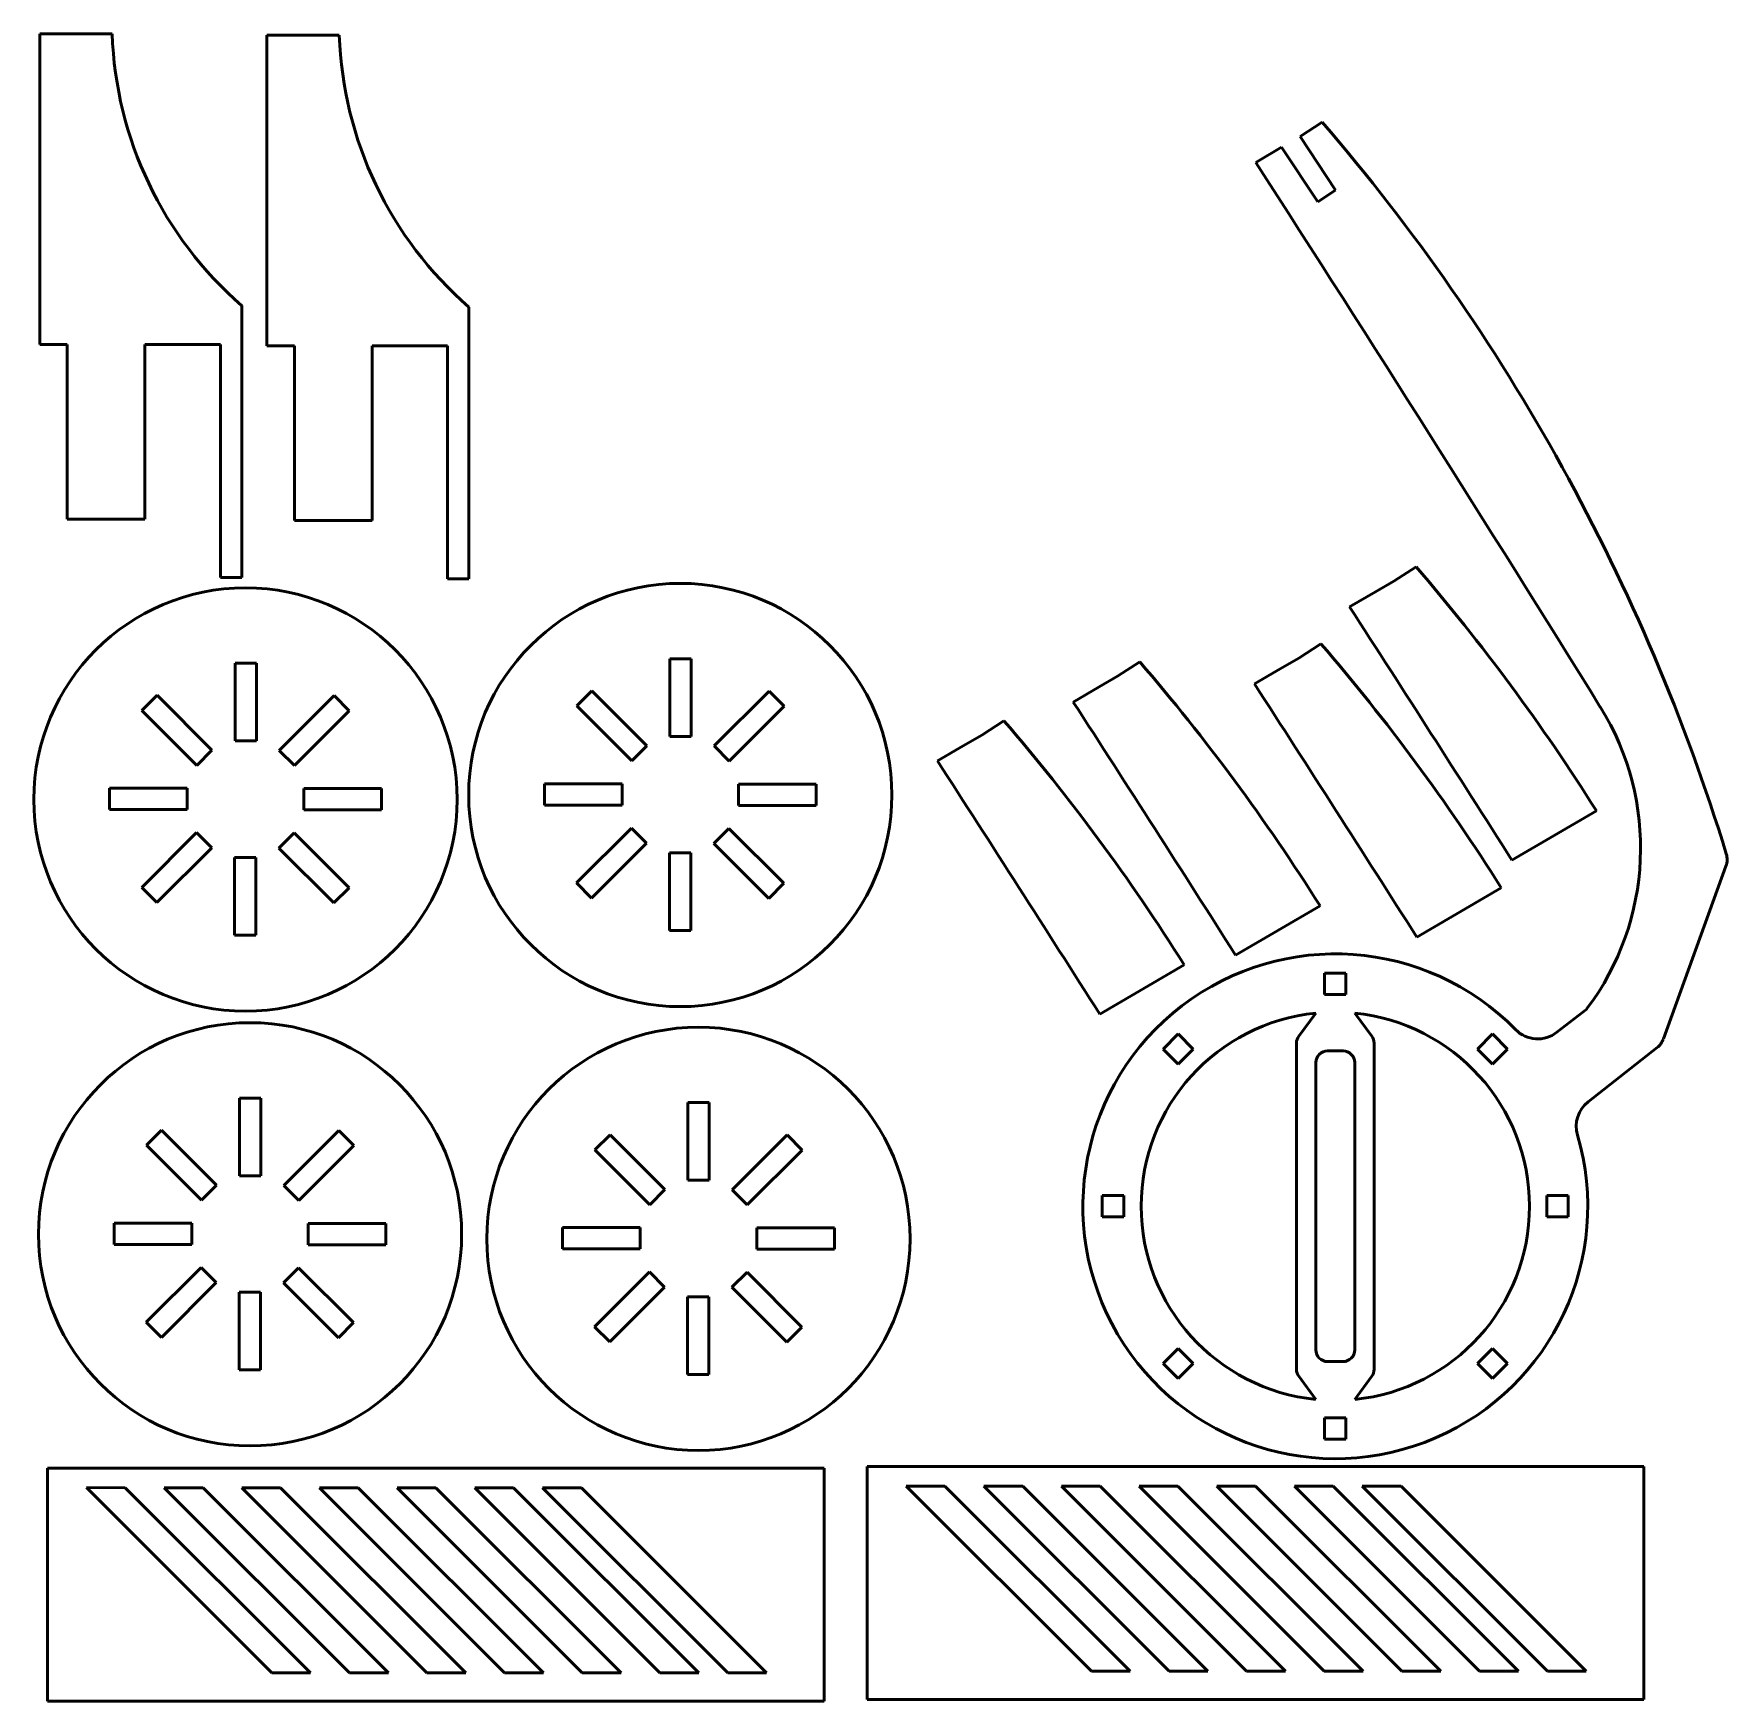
# Model space of a CAD drawing. Header units: millimetres. Extents: x 6 to 442, y 5 to 435.
import ezdxf

# ---------------------------------------------------------------- set-up
doc = ezdxf.new("R2010")
doc.units = ezdxf.units.MM
doc.layers.add('Visible (ANSI)', color=7, linetype='Continuous', lineweight=50)

msp = doc.modelspace()

# ---------------------------------------------------------------- linework, layer by layer
at = {"layer": 'Visible (ANSI)'}
for p, q in [((7.44, 434.79), (7.44, 354.79)), ((26.06, 434.79), (7.44, 434.79)), ((65.92, 434.43), (65.92, 354.43)), ((84.55, 434.43), (65.92, 434.43)), ((337.69, 412.02), (331.97, 408.34)), ((327.2, 405.57), (320.56, 401.69)), ((336.53, 391.51), (327.2, 405.57)), ((331.97, 408.34), (341.11, 394.55)), ((341.11, 394.55), (336.53, 391.51)), ((59.44, 294.79), (59.44, 364.79)), ((117.92, 294.43), (117.92, 364.43)), ((7.44, 354.79), (14.51, 354.79)), ((14.51, 354.79), (14.51, 309.79)), ((34.51, 354.79), (53.94, 354.79)), ((34.51, 309.79), (34.51, 354.79)), ((53.94, 354.79), (53.94, 294.79)), ((65.92, 354.43), (72.99, 354.43)), ((72.99, 354.43), (72.99, 309.43)), ((92.99, 354.43), (112.42, 354.43)), ((92.99, 309.43), (92.99, 354.43)), ((112.42, 354.43), (112.42, 294.43)), ((14.51, 309.79), (34.51, 309.79)), ((72.99, 309.43), (92.99, 309.43)), ((361.85, 297.54), (356.13, 293.86)), ((53.94, 294.79), (59.44, 294.79)), ((112.42, 294.43), (117.92, 294.43)), ((356.13, 293.86), (351.37, 291.09)), ((351.37, 291.09), (344.73, 287.21)), ((337.36, 277.71), (331.63, 274.03)), ((57.69, 272.7), (63.19, 272.7)), ((57.69, 252.7), (57.69, 272.7)), ((63.19, 272.7), (63.19, 252.7)), ((169.67, 273.86), (175.17, 273.86)), ((169.67, 253.86), (169.67, 273.86)), ((175.17, 273.86), (175.17, 253.86)), ((290.7, 273.04), (284.97, 269.36)), ((326.87, 271.26), (320.23, 267.38)), ((331.63, 274.03), (326.87, 271.26)), ((280.21, 266.59), (273.57, 262.71)), ((284.97, 269.36), (280.21, 266.59)), ((33.73, 260.54), (37.62, 264.43)), ((37.62, 264.43), (51.76, 250.28)), ((69.09, 250.21), (83.23, 264.36)), ((83.23, 264.36), (87.12, 260.47)), ((145.71, 261.7), (149.6, 265.59)), ((159.85, 247.56), (145.71, 261.7)), ((149.6, 265.59), (163.74, 251.45)), ((181.07, 251.38), (195.21, 265.52)), ((195.21, 265.52), (199.1, 261.63)), ((47.88, 246.4), (33.73, 260.54)), ((87.12, 260.47), (72.98, 246.32)), ((199.1, 261.63), (184.96, 247.49)), ((255.7, 257.88), (249.98, 254.2)), ((175.17, 253.86), (169.67, 253.86)), ((249.98, 254.2), (245.22, 251.43)), ((51.76, 250.28), (47.88, 246.4)), ((63.19, 252.7), (57.69, 252.7)), ((72.98, 246.32), (69.09, 250.21)), ((163.74, 251.45), (159.85, 247.56)), ((184.96, 247.49), (181.07, 251.38)), ((245.22, 251.43), (238.58, 247.55)), ((25.39, 235), (25.39, 240.5)), ((25.39, 240.5), (45.39, 240.5)), ((45.39, 240.5), (45.39, 235)), ((75.39, 234.9), (75.39, 240.4)), ((75.39, 240.4), (95.39, 240.4)), ((95.39, 240.4), (95.39, 234.9)), ((137.37, 236.16), (137.37, 241.66)), ((137.37, 241.66), (157.37, 241.66)), ((157.37, 241.66), (157.37, 236.16)), ((187.37, 236.06), (187.37, 241.56)), ((187.37, 241.56), (207.37, 241.56)), ((207.37, 241.56), (207.37, 236.06)), ((157.37, 236.16), (137.37, 236.16)), ((207.37, 236.06), (187.37, 236.06)), ((45.39, 235), (25.39, 235)), ((95.39, 234.9), (75.39, 234.9)), ((386.53, 221.98), (408.28, 234.68)), ((33.66, 214.93), (47.8, 229.07)), ((47.8, 229.07), (51.69, 225.18)), ((69.02, 225.11), (72.91, 229)), ((72.91, 229), (87.05, 214.86)), ((145.64, 216.1), (159.78, 230.24)), ((159.78, 230.24), (163.67, 226.35)), ((181, 226.28), (184.89, 230.17)), ((184.89, 230.17), (199.03, 216.02)), ((51.69, 225.18), (37.55, 211.04)), ((57.59, 222.7), (63.09, 222.7)), ((57.59, 202.7), (57.59, 222.7)), ((63.09, 222.7), (63.09, 202.7)), ((83.16, 210.97), (69.02, 225.11)), ((163.67, 226.35), (149.53, 212.21)), ((169.57, 223.86), (175.07, 223.86)), ((169.57, 203.86), (169.57, 223.86)), ((175.07, 223.86), (175.07, 203.86)), ((195.14, 212.14), (181, 226.28)), ((425.54, 175.92), (441.66, 220.44)), ((37.55, 211.04), (33.66, 214.93)), ((87.05, 214.86), (83.16, 210.97)), ((149.53, 212.21), (145.64, 216.1)), ((199.03, 216.02), (195.14, 212.14)), ((362.03, 202.15), (383.78, 214.85)), ((315.37, 197.49), (337.12, 210.19)), ((63.09, 202.7), (57.59, 202.7)), ((175.07, 203.86), (169.57, 203.86)), ((280.38, 182.32), (302.13, 195.03)), ((338.3, 192.84), (343.8, 192.84)), ((338.3, 187.34), (338.3, 192.84)), ((343.8, 192.84), (343.8, 187.34)), ((343.8, 187.34), (338.3, 187.34)), ((405.87, 183.73), (398.12, 177.65)), ((336.05, 182.59), (331.64, 176.64)), ((350.46, 176.64), (346.05, 182.59)), ((296.68, 173.33), (300.57, 177.21)), ((300.57, 177.21), (304.46, 173.33)), ((331.05, 174.85), (331.05, 90.83)), ((351.05, 90.83), (351.05, 174.85)), ((377.64, 173.33), (381.53, 177.21)), ((381.53, 177.21), (385.42, 173.33)), ((300.57, 169.44), (296.68, 173.33)), ((304.46, 173.33), (300.57, 169.44)), ((339.05, 172.84), (343.05, 172.84)), ((381.53, 169.44), (377.64, 173.33)), ((385.42, 173.33), (381.53, 169.44)), ((406.15, 159.73), (423.93, 173.69)), ((336.05, 95.84), (336.05, 169.84)), ((346.05, 169.84), (346.05, 95.84)), ((58.86, 160.72), (64.36, 160.72)), ((58.86, 140.72), (58.86, 160.72)), ((64.36, 160.72), (64.36, 140.72)), ((174.34, 159.55), (179.84, 159.55)), ((174.34, 139.55), (174.34, 159.55)), ((179.84, 159.55), (179.84, 139.55)), ((34.9, 148.56), (38.79, 152.45)), ((49.04, 134.42), (34.9, 148.56)), ((38.79, 152.45), (52.93, 138.3)), ((70.25, 138.23), (84.4, 152.38)), ((88.29, 148.49), (74.14, 134.35)), ((84.4, 152.38), (88.29, 148.49)), ((150.38, 147.39), (154.27, 151.28)), ((154.27, 151.28), (168.41, 137.14)), ((185.73, 137.07), (199.88, 151.21)), ((199.88, 151.21), (203.77, 147.32)), ((164.52, 133.25), (150.38, 147.39)), ((203.77, 147.32), (189.62, 133.18)), ((64.36, 140.72), (58.86, 140.72)), ((179.84, 139.55), (174.34, 139.55)), ((52.93, 138.3), (49.04, 134.42)), ((74.14, 134.35), (70.25, 138.23)), ((168.41, 137.14), (164.52, 133.25)), ((189.62, 133.18), (185.73, 137.07)), ((281.05, 130.09), (281.05, 135.59)), ((281.05, 135.59), (286.55, 135.59)), ((286.55, 135.59), (286.55, 130.09)), ((395.55, 135.59), (401.05, 135.59)), ((395.55, 130.09), (395.55, 135.59)), ((401.05, 135.59), (401.05, 130.09)), ((26.56, 123.02), (26.56, 128.52)), ((26.56, 128.52), (46.56, 128.52)), ((46.56, 128.52), (46.56, 123.02)), ((76.56, 122.92), (76.56, 128.42)), ((76.56, 128.42), (96.56, 128.42)), ((96.56, 128.42), (96.56, 122.92)), ((142.04, 121.85), (142.04, 127.35)), ((142.04, 127.35), (162.04, 127.35)), ((162.04, 127.35), (162.04, 121.85)), ((192.04, 121.75), (192.04, 127.25)), ((192.04, 127.25), (212.04, 127.25)), ((212.04, 127.25), (212.04, 121.75)), ((286.55, 130.09), (281.05, 130.09)), ((401.05, 130.09), (395.55, 130.09)), ((46.56, 123.02), (26.56, 123.02)), ((96.56, 122.92), (76.56, 122.92)), ((162.04, 121.85), (142.04, 121.85)), ((212.04, 121.75), (192.04, 121.75)), ((34.83, 102.95), (48.97, 117.09)), ((48.97, 117.09), (52.86, 113.2)), ((70.18, 113.13), (74.07, 117.02)), ((74.07, 117.02), (88.22, 102.88)), ((150.31, 101.78), (164.45, 115.93)), ((164.45, 115.93), (168.34, 112.04)), ((185.66, 111.97), (189.55, 115.85)), ((189.55, 115.85), (203.69, 101.71)), ((52.86, 113.2), (38.72, 99.06)), ((58.76, 110.72), (64.26, 110.72)), ((58.76, 90.72), (58.76, 110.72)), ((64.26, 110.72), (64.26, 90.72)), ((84.33, 98.99), (70.18, 113.13)), ((168.34, 112.04), (154.2, 97.89)), ((174.24, 109.55), (179.74, 109.55)), ((174.24, 89.55), (174.24, 109.55)), ((179.74, 109.55), (179.74, 89.55)), ((199.81, 97.82), (185.66, 111.97)), ((38.72, 99.06), (34.83, 102.95)), ((88.22, 102.88), (84.33, 98.99)), ((154.2, 97.89), (150.31, 101.78)), ((203.69, 101.71), (199.81, 97.82)), ((296.68, 92.36), (300.57, 96.25)), ((300.57, 96.25), (304.46, 92.36)), ((377.64, 92.36), (381.53, 96.25)), ((381.53, 96.25), (385.42, 92.36)), ((300.57, 88.47), (296.68, 92.36)), ((304.46, 92.36), (300.57, 88.47)), ((343.05, 92.84), (339.05, 92.84)), ((381.53, 88.47), (377.64, 92.36)), ((385.42, 92.36), (381.53, 88.47)), ((64.26, 90.72), (58.76, 90.72)), ((179.74, 89.55), (174.24, 89.55)), ((331.64, 89.05), (336.05, 83.09)), ((346.05, 83.09), (350.46, 89.05)), ((338.3, 78.34), (343.8, 78.34)), ((338.3, 72.84), (338.3, 78.34)), ((343.8, 78.34), (343.8, 72.84)), ((343.8, 72.84), (338.3, 72.84)), ((220.51, 65.8), (220.51, 5.8)), ((420.51, 65.8), (220.51, 65.8)), ((420.51, 5.8), (420.51, 65.8)), ((9.43, 65.39), (9.43, 5.39)), ((209.43, 65.39), (9.43, 65.39)), ((209.43, 5.39), (209.43, 65.39)), ((67.16, 12.66), (19.44, 60.37)), ((19.44, 60.37), (29.44, 60.36)), ((29.44, 60.36), (77.16, 12.66)), ((87.16, 12.66), (39.44, 60.36)), ((39.44, 60.36), (49.47, 60.36)), ((49.47, 60.36), (97.18, 12.66)), ((59.43, 60.36), (69.43, 60.36)), ((107.13, 12.66), (59.43, 60.36)), ((69.43, 60.36), (117.13, 12.66)), ((79.43, 60.36), (89.43, 60.36)), ((127.13, 12.66), (79.43, 60.36)), ((89.43, 60.36), (137.13, 12.66)), ((99.43, 60.36), (109.43, 60.36)), ((147.13, 12.66), (99.43, 60.36)), ((109.43, 60.36), (157.13, 12.66)), ((119.43, 60.36), (129.43, 60.36)), ((167.13, 12.66), (119.43, 60.36)), ((129.43, 60.36), (177.13, 12.66)), ((136.89, 60.36), (146.89, 60.36)), ((184.58, 12.66), (136.89, 60.36)), ((146.89, 60.36), (194.58, 12.66)), ((278.23, 13.08), (230.52, 60.78)), ((230.52, 60.78), (240.52, 60.78)), ((240.52, 60.78), (288.23, 13.08)), ((298.23, 13.08), (250.52, 60.78)), ((250.52, 60.78), (260.54, 60.77)), ((260.54, 60.77), (308.26, 13.08)), ((270.51, 60.78), (280.51, 60.78)), ((318.21, 13.08), (270.51, 60.78)), ((280.51, 60.78), (328.21, 13.08)), ((290.51, 60.78), (300.51, 60.78)), ((338.21, 13.08), (290.51, 60.78)), ((300.51, 60.78), (348.21, 13.08)), ((310.51, 60.78), (320.51, 60.78)), ((358.21, 13.08), (310.51, 60.78)), ((320.51, 60.78), (368.21, 13.08)), ((330.51, 60.78), (340.51, 60.78)), ((378.21, 13.08), (330.51, 60.78)), ((340.51, 60.78), (388.21, 13.08)), ((347.97, 60.78), (357.97, 60.78)), ((395.66, 13.08), (347.97, 60.78)), ((357.97, 60.78), (405.66, 13.08)), ((77.16, 12.66), (67.16, 12.66)), ((97.18, 12.66), (87.16, 12.66)), ((117.13, 12.66), (107.13, 12.66)), ((137.13, 12.66), (127.13, 12.66)), ((157.13, 12.66), (147.13, 12.66)), ((177.13, 12.66), (167.13, 12.66)), ((194.58, 12.66), (184.58, 12.66)), ((288.23, 13.08), (278.23, 13.08)), ((308.26, 13.08), (298.23, 13.08)), ((328.21, 13.08), (318.21, 13.08)), ((348.21, 13.08), (338.21, 13.08)), ((368.21, 13.08), (358.21, 13.08)), ((388.21, 13.08), (378.21, 13.08)), ((405.66, 13.08), (395.66, 13.08)), ((9.43, 5.39), (209.43, 5.39)), ((220.51, 5.8), (420.51, 5.8))]:
    msp.add_line(p, q, dxfattribs=at)
for centre in [(172.37, 238.76), (60.39, 237.6), (61.56, 125.62), (177.04, 124.45)]:
    msp.add_circle(centre, 54.5, dxfattribs=at)
for centre, radius, start, end in [((123.24, 438.16), 97.24, 181.989, 228.9909), ((181.73, 437.8), 97.24, 181.989, 228.9909), ((-60.14, 69.39), 525.04, 17.0812, 40.7365), ((-7997.31, -4958.68), 9895.48, 31.838301, 32.799343), ((-36.09, -44.96), 525.04, 32.1823, 40.7172), ((-7965.72, -5084.66), 9895.48, 32.430054, 32.878611), ((-60.59, -64.79), 525.04, 32.1823, 40.7172), ((-107.25, -69.45), 525.04, 32.1823, 40.7172), ((-7990.22, -5104.49), 9895.48, 32.430054, 32.878611), ((-8036.87, -5109.16), 9895.48, 32.430054, 32.878611), ((-142.24, -84.62), 525.04, 32.1823, 40.7172), ((350.78, 225.09), 68.88, 323.1032, 31.8383), ((-8071.87, -5124.32), 9895.48, 32.430054, 32.878611), ((436.96, 222.14), 5, 340.099, 17.0812), ((341.05, 132.84), 65, 44.4289, 16.3847), ((341.05, 132.84), 50, 95.7392, 264.2608), ((341.05, 132.84), 50, 275.7392, 84.2608), ((334.05, 174.85), 3, 143.4686, 180), ((348.05, 174.85), 3, 0, 36.5314), ((393.18, 183.94), 8, 224.4289, 308.1372), ((420.84, 177.62), 5, 308.1372, 340.099), ((339.05, 169.84), 3, 90, 180), ((343.05, 169.84), 3, 0, 90), ((411.09, 153.44), 8, 128.1372, 196.3847), ((339.05, 95.84), 3, 180, 270), ((343.05, 95.84), 3, 270, 0), ((334.05, 90.83), 3, 180, 216.5314), ((348.05, 90.83), 3, 323.4686, 0)]:
    msp.add_arc(centre, radius, start, end, dxfattribs=at)

doc.saveas('drawing.dxf')
